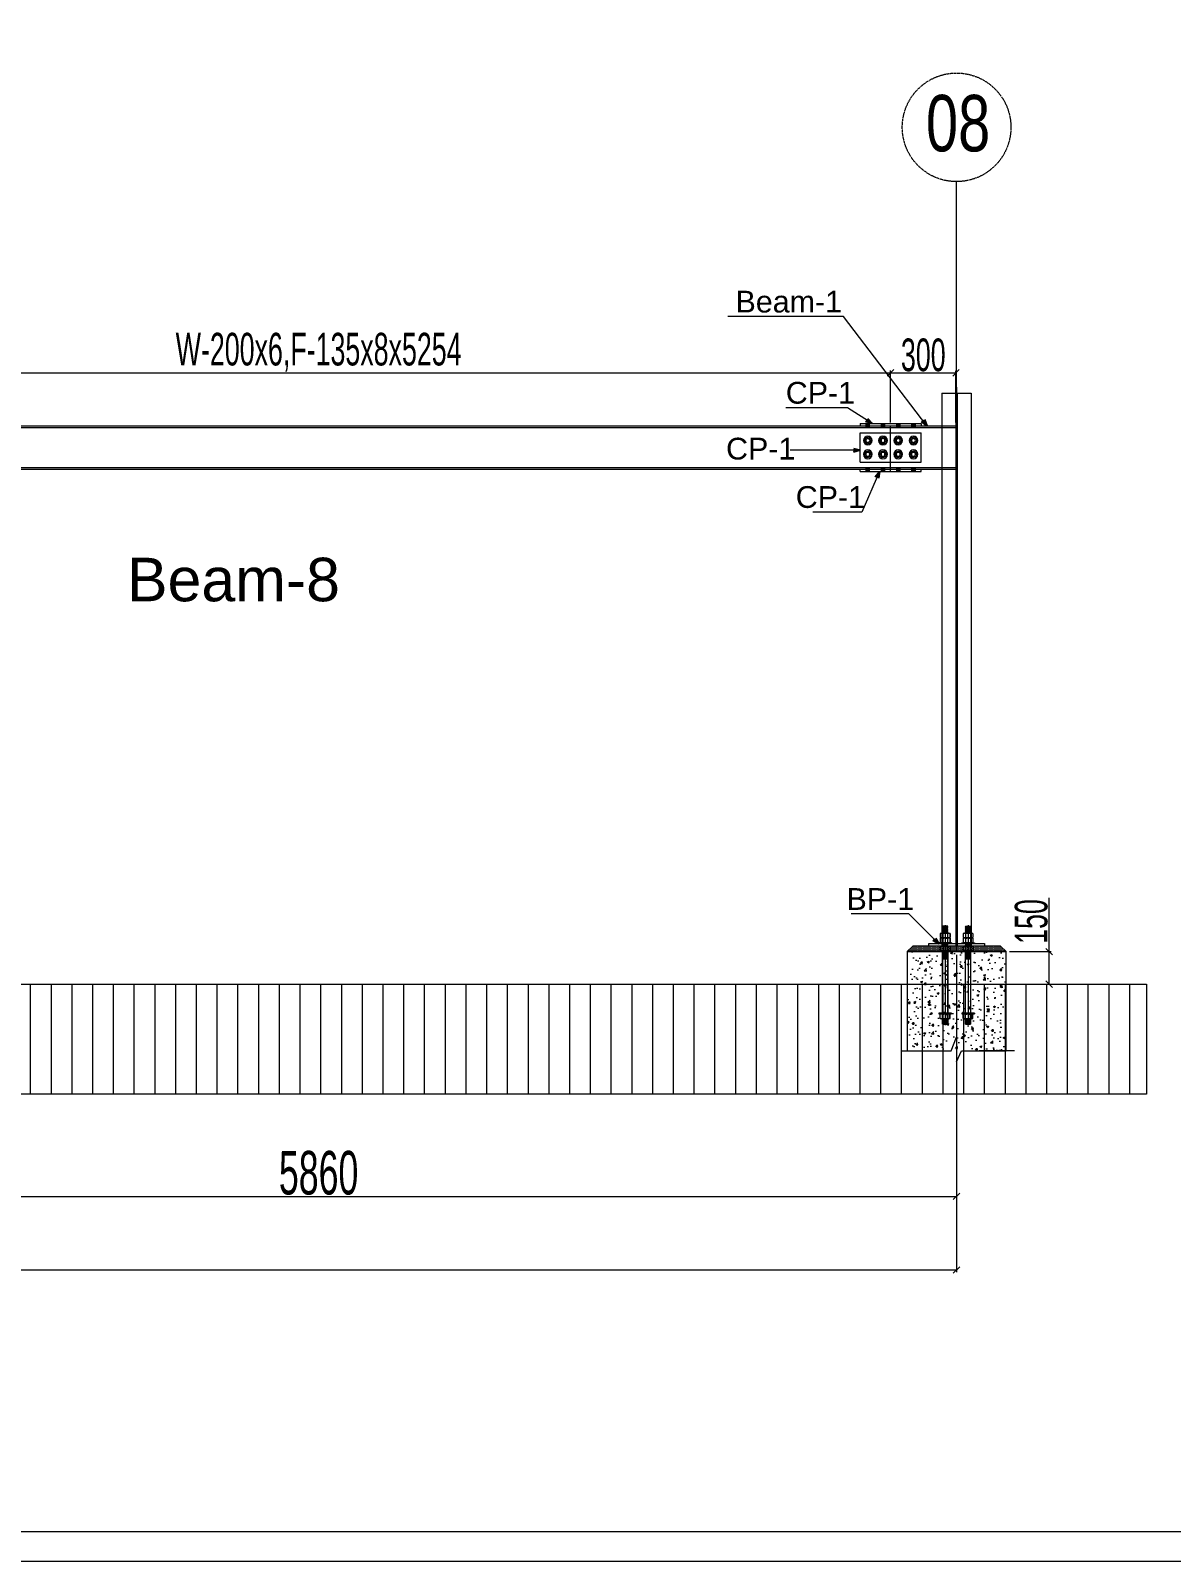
# Model space of a CAD drawing. Header units: millimetres. Extents: x -2070542 to 12330240, y -55001 to 6949969.
# Drawn here: x 1829326 to 1834565, y -49430 to -42397 of the extents above; entities that cross this region are included whole.
import ezdxf

# ---------------------------------------------------------------- set-up
doc = ezdxf.new("R2010")
doc.units = ezdxf.units.MM
doc.header["$LTSCALE"] = 0.5
doc.header["$PDMODE"] = 3
doc.linetypes.add('CENTER2', pattern=[1.125, 0.75, -0.125, 0.125, -0.125])
doc.linetypes.add('DASHDOT2', pattern=[0.5, 0.25, -0.125, 0, -0.125])
for name, color, linetype, lineweight in [('Dimantion', 7, 'Continuous', 9), ('GRIED', 251, 'Continuous', 5), ('HACTH', 8, 'Continuous', 5), ('Profile Sheet', 130, 'Continuous', 9), ('steel col', 1, 'Continuous', 13)]:
    doc.layers.add(name, color=color, linetype=linetype, lineweight=lineweight)
doc.layers.add('G text', color=7, linetype='Continuous')
doc.styles.add('MONOTEXT', font='arial.ttf')
doc.styles.get("Standard").update_dxf_attribs({"font": 'swisscl.ttf', "width": 0.8})
doc.styles.add('style01', font='swisscl.ttf')
doc.dimstyles.new('dim40', dxfattribs={"dimtxt": 40, "dimasz": 30, "dimexe": 10, "dimexo": 15, "dimgap": 5, "dimtad": 1, "dimdec": 0, "dimzin": 0, "dimdsep": 46, "dimtxsty": 'Standard', "dimblk": 'OBLIQUE', "dimcen": 0, "dimclrd": 94, "dimclre": 94, "dimclrt": 6, "dimadec": 0, "dimazin": 0, "dimtfac": 1, "dimtdec": 0, "dimtofl": 0, "dimtmove": 0, "dimatfit": 3, "dimldrblk": 'OPEN30', "dimfxl": 100, "dimtolj": 1, "dimtzin": 0, "dimlwd": 13, "dimlwe": 13, "dimarcsym": 0})
pattern_1 = [(50, (2115342.92, -80090), (91.092334, -7.969543), [9.525, -104.775]), (355, (2115342.92, -80090), (-17.621413, 95.52832), [7.62, -83.82]), (100.451, (2115350.51, -80090.67), (73.47125, 87.558344), [8.095, -89.045]), (46.1842, (2115342.92, -80064.6), (135.53952, -21.021164), [14.2875, -157.1625]), (96.6356, (2115354.22, -80066.35), (118.70212, 123.71278), [12.1425, -133.5675]), (351.184, (2115342.92, -80064.6), (118.7023, 123.71256), [11.43, -125.73]), (21, (2115355.62, -80070.95), (75.80744, -51.13276), [9.525, -104.775]), (326, (2115355.62, -80070.95), (30.901014, 92.093983), [7.62, -83.82]), (71.4514, (2115361.94, -80075.21), (106.708245, 40.96143), [8.095, -89.045]), (37.5, (2115342.92, -80090.003), (1.5443016, 42.2775194), [0, -82.804, 0, -85.09, 0, -84.1375]), (7.5, (2115342.92, -80090.003), (33.409831, 50.0902874), [0, -48.514, 0, -80.899, 0, -32.0675]), (327.5, (2115314.6, -80090.003), (67.7952976, -2.864372), [0, -31.75, 0, -99.06, 0, -131.445]), (317.5, (2115301.9, -80090.003), (74.064591, 12.713246), [0, -41.275, 0, -65.786, 0, -93.345])]
pattern_2 = [(180, (1551814.855, -80095.003), (-2.38125, 4.7625), [0, -4.7625])]

# ---------------------------------------------------------------- blocks, each defined once
blk = doc.blocks.new('Hex Nut - 10 mm side')
at = {"color": 0, "linetype": 'Continuous'}
for p, q in [((-9.2, -6.8), (-9.2, 6.8)), ((-0.7, 9.1), (-8.5, 9.1)), ((-0.7, 4.5), (-8.5, 4.5)), ((0, -6.8), (0, 6.8)), ((-0.7, -4.5), (-8.5, -4.5)), ((-0.7, -9.1), (-8.5, -9.1))]:
    blk.add_line(p, q, dxfattribs=at)
for centre, radius, start, end in [((-5, 6.8), 4.19, 147.1328, 212.8672), ((6.6, 0), 15.7, 163.2214, 196.7786), ((-4.2, 6.8), 4.19, 327.1328, 32.8672), ((-15.7, 0), 15.7, 343.2214, 16.7787), ((-5, -6.8), 4.19, 147.1328, 212.8672), ((-4.2, -6.8), 4.19, 327.1328, 32.8672)]:
    blk.add_arc(centre, radius, start, end, dxfattribs=at)
blk = doc.blocks.new('dfewer')
at = {"layer": 'Profile Sheet', "ltscale": 8}
blk.add_line((2170268.4, 1870419.9), (2170268.4, 1869965), dxfattribs=at)
at = {"layer": 'steel col', "lineweight": 9}
for p, q in [((2170280.4, 1870415), (2170256.4, 1870415)), ((2170257.9, 1870412.5), (2170256.4, 1870415)), ((2170278.9, 1870412.5), (2170256.4, 1870415)), ((2170256.4, 1870410), (2170257.9, 1870412.5)), ((2170280.4, 1870410), (2170256.4, 1870410)), ((2170257.9, 1870407.5), (2170256.4, 1870410)), ((2170278.9, 1870407.5), (2170256.4, 1870410)), ((2170256.4, 1870405), (2170257.9, 1870407.5)), ((2170280.4, 1870405), (2170256.4, 1870405)), ((2170257.9, 1870402.5), (2170256.4, 1870405)), ((2170278.9, 1870402.5), (2170256.4, 1870405)), ((2170256.4, 1870400), (2170257.9, 1870402.5)), ((2170280.4, 1870400), (2170256.4, 1870400)), ((2170257.9, 1870397.5), (2170256.4, 1870400)), ((2170278.9, 1870397.5), (2170256.4, 1870400)), ((2170256.4, 1870395), (2170257.9, 1870397.5)), ((2170280.4, 1870395), (2170256.4, 1870395)), ((2170257.9, 1870392.5), (2170256.4, 1870395)), ((2170278.9, 1870392.5), (2170256.4, 1870395)), ((2170256.4, 1870390), (2170257.9, 1870392.5)), ((2170280.4, 1870390), (2170256.4, 1870390)), ((2170257.9, 1870387.5), (2170256.4, 1870390)), ((2170278.9, 1870387.5), (2170256.4, 1870390)), ((2170278.9, 1870412.5), (2170257.9, 1870412.5)), ((2170280.4, 1870410), (2170257.9, 1870412.5)), ((2170278.9, 1870407.5), (2170257.9, 1870407.5)), ((2170280.4, 1870405), (2170257.9, 1870407.5)), ((2170278.9, 1870402.5), (2170257.9, 1870402.5)), ((2170280.4, 1870400), (2170257.9, 1870402.5)), ((2170278.9, 1870397.5), (2170257.9, 1870397.5)), ((2170280.4, 1870395), (2170257.9, 1870397.5)), ((2170278.9, 1870392.5), (2170257.9, 1870392.5)), ((2170280.4, 1870390), (2170257.9, 1870392.5)), ((2170278.9, 1870412.5), (2170280.4, 1870415)), ((2170280.4, 1870410), (2170278.9, 1870412.5)), ((2170278.9, 1870407.5), (2170280.4, 1870410)), ((2170280.4, 1870405), (2170278.9, 1870407.5)), ((2170278.9, 1870402.5), (2170280.4, 1870405)), ((2170280.4, 1870400), (2170278.9, 1870402.5)), ((2170278.9, 1870397.5), (2170280.4, 1870400)), ((2170280.4, 1870395), (2170278.9, 1870397.5)), ((2170278.9, 1870392.5), (2170280.4, 1870395)), ((2170280.4, 1870390), (2170278.9, 1870392.5)), ((2170278.9, 1870387.5), (2170280.4, 1870390)), ((2170238.9, 1870338.4), (2170238.9, 1870335)), ((2170297.4, 1870338.4), (2170238.9, 1870338.4)), ((2170268.4, 1870335), (2170238.9, 1870335)), ((2170239.2, 1870335), (2170297.6, 1870335)), ((2170288.4, 1870335), (2170248.4, 1870335)), ((2170256.4, 1870385), (2170257.9, 1870387.5)), ((2170280.4, 1870385), (2170256.4, 1870385)), ((2170257.4, 1870383.3), (2170256.4, 1870385)), ((2170271.1, 1870383.3), (2170256.4, 1870385)), ((2170280.4, 1870335), (2170256.4, 1870335)), ((2170256.4, 1870332.5), (2170257.9, 1870335)), ((2170280.4, 1870332.5), (2170256.4, 1870332.5)), ((2170257.9, 1870330), (2170256.4, 1870332.5)), ((2170278.9, 1870330), (2170256.4, 1870332.5)), ((2170256.4, 1870327.5), (2170257.9, 1870330)), ((2170280.4, 1870327.5), (2170256.4, 1870327.5)), ((2170257.9, 1870325), (2170256.4, 1870327.5)), ((2170256.7, 1870323), (2170257.9, 1870325)), ((2170278.9, 1870387.5), (2170257.9, 1870387.5)), ((2170280.4, 1870385), (2170257.9, 1870387.5)), ((2170278.9, 1870335), (2170257.9, 1870335)), ((2170280.4, 1870332.5), (2170257.9, 1870335)), ((2170278.9, 1870330), (2170257.9, 1870330)), ((2170280.4, 1870327.5), (2170257.9, 1870330)), ((2170278.9, 1870325), (2170257.9, 1870325)), ((2170280.4, 1870323), (2170257.9, 1870325)), ((2170268.4, 1870335), (2170297.4, 1870335)), ((2170280.4, 1870385), (2170278.9, 1870387.5)), ((2170280.4, 1870332.5), (2170278.9, 1870335)), ((2170278.9, 1870330), (2170280.4, 1870332.5)), ((2170280.4, 1870327.5), (2170278.9, 1870330)), ((2170278.9, 1870325), (2170280.4, 1870327.5)), ((2170280.4, 1870323), (2170278.9, 1870325)), ((2170279.4, 1870383.3), (2170280.4, 1870385)), ((2170297.4, 1870335), (2170297.4, 1870338.4)), ((2170280.4, 1870300.5), (2170256.4, 1870300.5)), ((2170257.9, 1870298), (2170256.4, 1870300.5)), ((2170278.9, 1870298), (2170256.4, 1870300.5)), ((2170256.4, 1870295), (2170257.9, 1870298)), ((2170280.4, 1870295), (2170256.4, 1870295)), ((2170280.4, 1870295), (2170256.4, 1870295)), ((2170257.9, 1870292.5), (2170256.4, 1870295)), ((2170278.9, 1870292.5), (2170256.4, 1870295)), ((2170256.4, 1870289.4), (2170257.9, 1870292.5)), ((2170280.4, 1870289.4), (2170256.4, 1870289.4)), ((2170280.4, 1870289.4), (2170256.4, 1870289.4)), ((2170257.9, 1870286.9), (2170256.4, 1870289.4)), ((2170278.9, 1870286.9), (2170256.4, 1870289.4)), ((2170256.4, 1870283.9), (2170257.9, 1870286.9)), ((2170280.4, 1870283.9), (2170256.4, 1870283.9)), ((2170280.4, 1870283.9), (2170256.4, 1870283.9)), ((2170257.9, 1870281.4), (2170256.4, 1870283.9)), ((2170278.9, 1870281.4), (2170256.4, 1870283.9)), ((2170256.4, 1870278.3), (2170257.9, 1870281.4)), ((2170280.4, 1870278.3), (2170256.4, 1870278.3)), ((2170280.4, 1870278.3), (2170256.4, 1870278.3)), ((2170257.9, 1870275.8), (2170256.4, 1870278.3)), ((2170278.9, 1870275.8), (2170256.4, 1870278.3)), ((2170256.4, 1870272.8), (2170257.9, 1870275.8)), ((2170280.4, 1870272.8), (2170256.4, 1870272.8)), ((2170280.4, 1870272.8), (2170256.4, 1870272.8)), ((2170257.9, 1870270.3), (2170256.4, 1870272.8)), ((2170278.9, 1870270.3), (2170256.4, 1870272.8)), ((2170256.4, 1870267.2), (2170257.9, 1870270.3)), ((2170280.4, 1870267.2), (2170256.4, 1870267.2)), ((2170280.4, 1870267.2), (2170256.4, 1870267.2)), ((2170257.9, 1870265), (2170256.4, 1870267.2)), ((2170279, 1870265), (2170256.4, 1870267.2)), ((2170256.4, 1870265), (2170280.4, 1870265)), ((2170278.9, 1870298), (2170257.9, 1870298)), ((2170280.4, 1870295), (2170257.9, 1870298)), ((2170278.9, 1870292.5), (2170257.9, 1870292.5)), ((2170280.4, 1870289.4), (2170257.9, 1870292.5)), ((2170278.9, 1870286.9), (2170257.9, 1870286.9)), ((2170280.4, 1870283.9), (2170257.9, 1870286.9)), ((2170278.9, 1870281.4), (2170257.9, 1870281.4)), ((2170280.4, 1870278.3), (2170257.9, 1870281.4)), ((2170278.9, 1870275.8), (2170257.9, 1870275.8)), ((2170280.4, 1870272.8), (2170257.9, 1870275.8)), ((2170278.9, 1870270.3), (2170257.9, 1870270.3)), ((2170280.4, 1870267.2), (2170257.9, 1870270.3)), ((2170279, 1870265), (2170257.9, 1870265)), ((2170278.9, 1870298), (2170280.4, 1870300.5)), ((2170280.4, 1870295), (2170278.9, 1870298)), ((2170278.9, 1870292.5), (2170280.4, 1870295)), ((2170280.4, 1870289.4), (2170278.9, 1870292.5)), ((2170278.9, 1870286.9), (2170280.4, 1870289.4)), ((2170280.4, 1870283.9), (2170278.9, 1870286.9)), ((2170278.9, 1870281.4), (2170280.4, 1870283.9)), ((2170280.4, 1870278.3), (2170278.9, 1870281.4)), ((2170278.9, 1870275.8), (2170280.4, 1870278.3)), ((2170280.4, 1870272.8), (2170278.9, 1870275.8)), ((2170278.9, 1870270.3), (2170280.4, 1870272.8)), ((2170280.4, 1870267.2), (2170278.9, 1870270.3)), ((2170279, 1870265), (2170280.4, 1870267.2)), ((2170268.4, 1870015), (2170238.9, 1870015)), ((2170238.9, 1870015), (2170297.4, 1870015)), ((2170238.9, 1870015), (2170238.9, 1870011.5)), ((2170297.4, 1870011.5), (2170238.9, 1870011.5)), ((2170288.4, 1870015), (2170248.4, 1870015)), ((2170256.4, 1869985), (2170257.9, 1869987.5)), ((2170280.4, 1869985), (2170256.4, 1869985)), ((2170257.9, 1869982.5), (2170256.4, 1869985)), ((2170278.9, 1869982.5), (2170256.4, 1869985)), ((2170256.4, 1869980), (2170257.9, 1869982.5)), ((2170280.4, 1869980), (2170256.4, 1869980)), ((2170257.9, 1869977.5), (2170256.4, 1869980)), ((2170278.9, 1869977.5), (2170256.4, 1869980)), ((2170256.4, 1869975), (2170257.9, 1869977.5)), ((2170280.4, 1869975), (2170256.4, 1869975)), ((2170257.9, 1869972.5), (2170256.4, 1869975)), ((2170278.9, 1869972.5), (2170256.4, 1869975)), ((2170256.4, 1869970), (2170257.9, 1869972.5)), ((2170280.4, 1869970), (2170256.4, 1869970)), ((2170257.9, 1869967.5), (2170256.4, 1869970)), ((2170278.9, 1869967.5), (2170256.4, 1869970)), ((2170257.9, 1869987.5), (2170256.9, 1869989.1)), ((2170278.9, 1869987.5), (2170257.9, 1869987.5)), ((2170280.4, 1869985), (2170257.9, 1869987.5)), ((2170278.9, 1869982.5), (2170257.9, 1869982.5)), ((2170280.4, 1869980), (2170257.9, 1869982.5)), ((2170278.9, 1869977.5), (2170257.9, 1869977.5)), ((2170280.4, 1869975), (2170257.9, 1869977.5)), ((2170278.9, 1869972.5), (2170257.9, 1869972.5)), ((2170280.4, 1869970), (2170257.9, 1869972.5)), ((2170278.9, 1869987.5), (2170264.6, 1869989.1)), ((2170268.4, 1870015), (2170297.4, 1870015)), ((2170278.9, 1869987.5), (2170279.8, 1869989.1)), ((2170280.4, 1869985), (2170278.9, 1869987.5)), ((2170278.9, 1869982.5), (2170280.4, 1869985)), ((2170280.4, 1869980), (2170278.9, 1869982.5)), ((2170278.9, 1869977.5), (2170280.4, 1869980)), ((2170280.4, 1869975), (2170278.9, 1869977.5)), ((2170278.9, 1869972.5), (2170280.4, 1869975)), ((2170280.4, 1869970), (2170278.9, 1869972.5)), ((2170278.9, 1869967.5), (2170280.4, 1869970)), ((2170297.4, 1870015), (2170297.4, 1870011.5)), ((2170256.4, 1869965), (2170257.9, 1869967.5)), ((2170280.4, 1869965), (2170256.4, 1869965)), ((2170278.9, 1869967.5), (2170257.9, 1869967.5)), ((2170278.9, 1869967.5), (2170257.9, 1869967.5)), ((2170280.4, 1869965), (2170257.9, 1869967.5)), ((2170280.4, 1869965), (2170278.9, 1869967.5))]:
    blk.add_line(p, q, dxfattribs=at)
blk.add_lwpolyline([(2170280.4, 1869965), (2170280.4, 1870300.5), (2170256.4, 1870300.5), (2170256.4, 1869965)], dxfattribs=at)
at = {"layer": 'steel col', "lineweight": 9, "extrusion": (0, 0, -1), "yscale": 2.453299200162292, "rotation": 90}
for p, xscale, zscale in [((-2170268.4, 1870383.3), 2.453299200162292, -2.4532992), ((-2170268.4, 1870360.9), 2.453299200162292, -2.4532992), ((-2170268.4, 1869989.1), -2.453299200162292, -2.453299200162292)]:
    blk.add_blockref('Hex Nut - 10 mm side', p, dxfattribs=dict(at, xscale=xscale, zscale=zscale))
at = {"layer": 'steel col', "lineweight": 9, "yscale": 2.453299200162292, "zscale": 2.453299200162292, "rotation": 90}
for p, xscale in [((2170268.4, 1870383.3), 2.453299200162292), ((2170268.4, 1870360.9), 2.453299200162292), ((2170268.4, 1870323), 2.453299200162292), ((2170268.4, 1869989.1), -2.453299200162292)]:
    blk.add_blockref('Hex Nut - 10 mm side', p, dxfattribs=dict(at, xscale=xscale))
blk = doc.blocks.new('_Oblique')
at = {"color": 0, "linetype": 'ByBlock', "lineweight": -2}
blk.add_line((-0.5, -0.5), (0.5, 0.5), dxfattribs=at)
blk = doc.blocks.new('_Open30')
at = {"color": 0, "linetype": 'ByBlock', "lineweight": -2}
for p, q in [((-1, 0.27), (0, 0)), ((0, 0), (-1, -0.27)), ((0, 0), (-1, 0))]:
    blk.add_line(p, q, dxfattribs=at)
blk = doc.blocks.new('*D104')
at = {"color": 94, "lineweight": 13, "transparency": 16777216}
for p, q in [((1834003.9, -46628.7), (1834003.9, -46381.8)), ((1833821.4, -46628.7), (1834013.9, -46628.7)), ((1834003.9, -46778.7), (1834003.9, -46628.7)), ((1833821.4, -46778.7), (1834013.9, -46778.7))]:
    blk.add_line(p, q, dxfattribs=at)
at = {"layer": 'Defpoints', "color": 0, "lineweight": 13, "transparency": 16777216}
for p in [(1833806.4, -46628.7), (1834003.9, -46628.7), (1833806.4, -46778.7)]:
    blk.add_point(p, dxfattribs=at)
at = {"color": 94, "lineweight": 13, "transparency": 16777216, "xscale": 30, "yscale": 30, "zscale": 30}
for p, rotation in [((1834003.9, -46628.7), 90), ((1834003.9, -46778.7), 270)]:
    blk.add_blockref('_Oblique', p, dxfattribs=dict(at, rotation=rotation))
at = {"color": 6, "lineweight": 18, "transparency": 16777216, "insert": (1833922.1, -46490.3), "char_height": 150, "attachment_point": 5, "rotation": 90}
blk.add_mtext('\\A1;150', dxfattribs=at)
blk = doc.blocks.new('*D105')
at = {"color": 94, "lineweight": 13, "transparency": 16777216}
for p, q in [((1834003.9, -46628.7), (1834003.9, -46381.8)), ((1833821.4, -46628.7), (1834013.9, -46628.7)), ((1834003.9, -46778.7), (1834003.9, -46628.7)), ((1833821.4, -46778.7), (1834013.9, -46778.7))]:
    blk.add_line(p, q, dxfattribs=at)
at = {"layer": 'Defpoints', "color": 0, "lineweight": 13, "transparency": 16777216}
for p in [(1833806.4, -46628.7), (1834003.9, -46628.7), (1833806.4, -46778.7)]:
    blk.add_point(p, dxfattribs=at)
at = {"color": 94, "lineweight": 13, "transparency": 16777216, "xscale": 30, "yscale": 30, "zscale": 30}
for p, rotation in [((1834003.9, -46628.7), 90), ((1834003.9, -46778.7), 270)]:
    blk.add_blockref('_Oblique', p, dxfattribs=dict(at, rotation=rotation))
at = {"color": 6, "lineweight": 18, "transparency": 16777216, "insert": (1833922.1, -46490.3), "char_height": 150, "attachment_point": 5, "rotation": 90}
blk.add_mtext('\\A1;150', dxfattribs=at)
blk = doc.blocks.new('*D117')
at = {"color": 94, "lineweight": 13, "transparency": 16777216}
for p, q in [((1828021.9, -44197.8), (1828021.9, -43959)), ((1828021.9, -43969), (1833275.9, -43969)), ((1833275.9, -44197.8), (1833275.9, -43959))]:
    blk.add_line(p, q, dxfattribs=at)
at = {"layer": 'Defpoints', "color": 0, "lineweight": 13, "transparency": 16777216}
for p in [(1833275.9, -43969), (1828021.9, -44212.8), (1833275.9, -44212.8)]:
    blk.add_point(p, dxfattribs=at)
at = {"color": 94, "lineweight": 13, "transparency": 16777216, "xscale": 30, "yscale": 30, "zscale": 30, "rotation": 180}
blk.add_blockref('_Oblique', (1828021.9, -43969), dxfattribs=at)
at = {"color": 94, "lineweight": 13, "transparency": 16777216, "xscale": 30, "yscale": 30, "zscale": 30}
blk.add_blockref('_Oblique', (1833275.9, -43969), dxfattribs=at)
at = {"color": 6, "lineweight": 18, "transparency": 16777216, "insert": (1830648.9, -43874.7), "char_height": 150, "attachment_point": 5}
blk.add_mtext('\\A1;W-200x6,F-135x8x5254', dxfattribs=at)
blk = doc.blocks.new('18 mm nut')
at = {"color": 1, "lineweight": 0}
blk.add_lwpolyline([(2042693.6, 1753460.5), (2042685.1, 1753445.8), (2042693.6, 1753431.1), (2042710.6, 1753431.1), (2042719.1, 1753445.8), (2042710.6, 1753460.5)], close=True, dxfattribs=at)
at = {"lineweight": 0}
blk.add_circle((2042702.1, 1753445.8), 20, dxfattribs=at)
at = {"color": 7, "linetype": 'DASHDOT2', "lineweight": 15, "ltscale": 20}
blk.add_circle((2042701.9, 1753445.6), 11, dxfattribs=at)
at = {"color": 1, "lineweight": 0}
blk.add_circle((2042702.1, 1753445.8), 9, dxfattribs=at)
blk = doc.blocks.new('erwrrw')
at = {"layer": 'steel col', "lineweight": 18}
for p, q in [((1844168.8, 59694.1), (1844168.8, 59829.1)), ((1844168.8, 59829.1), (1844448.8, 59829.1)), ((1844448.8, 59694.1), (1844448.8, 59829.1)), ((1844168.8, 59694.1), (1844448.8, 59694.1))]:
    blk.add_line(p, q, dxfattribs=at)
at = {"lineweight": 13, "extrusion": (0, 0, -1), "zscale": -1}
for p, rotation in [((-2164676.4, -2613126.1), 42.52046294639687), ((-2164746.3, -2613126.1), 42.52046294639698), ((-2164816.3, -2613126.1), 42.52046294639698), ((-2164886.3, -2613126.1), 42.52046294639687), ((-2164676.4, -2613189.6), 42.52046294639687), ((-2164746.3, -2613189.6), 42.52046294639698), ((-2164816.3, -2613189.6), 42.52046294639698), ((-2164886.3, -2613189.6), 42.52046294639687)]:
    blk.add_blockref('18 mm nut', p, dxfattribs=dict(at, rotation=rotation))
blk = doc.blocks.new('tetet')
at = {"lineweight": 13}
blk.add_line((1842239.1, 59281.1), (1842239.1, 59491.1), dxfattribs=at)
at = {"color": 6, "const_width": 22}
for points in [[(1842134.1, 59501.1), (1842134.1, 59483.1)], [(1842204.1, 59501.1), (1842204.1, 59483.1)], [(1842274.1, 59501.1), (1842274.1, 59483.1)], [(1842344.1, 59501.1), (1842344.1, 59483.1)], [(1842134.1, 59299.1), (1842134.1, 59281.1)], [(1842204.1, 59299.1), (1842204.1, 59281.1)], [(1842274.1, 59299.1), (1842274.1, 59281.1)], [(1842344.1, 59299.1), (1842344.1, 59281.1)]]:
    blk.add_lwpolyline(points, dxfattribs=at)
at = {"layer": 'steel col', "lineweight": 18}
for p, q in [((1842099.1, 59501.1), (1842379.1, 59501.1)), ((1842099.1, 59501.1), (1842099.1, 59491.1)), ((1842379.1, 59501.1), (1842379.1, 59491.1)), ((1842134.1, 59483.1), (1842134.1, 59493.1)), ((1842204.1, 59483.1), (1842204.1, 59493.1)), ((1842274.1, 59483.1), (1842274.1, 59493.1)), ((1842344.1, 59483.1), (1842344.1, 59493.1)), ((1842099.1, 59281.1), (1842099.1, 59291.1)), ((1842134.1, 59281.1), (1842134.1, 59291.1)), ((1842204.1, 59281.1), (1842204.1, 59291.1)), ((1842274.1, 59281.1), (1842274.1, 59291.1)), ((1842344.1, 59281.1), (1842344.1, 59291.1)), ((1842379.1, 59281.1), (1842379.1, 59291.1)), ((1842099.1, 59281.1), (1842379.1, 59281.1))]:
    blk.add_line(p, q, dxfattribs=at)
at = {"lineweight": 13}
blk.add_blockref('erwrrw', (-2069.7, -370.5), dxfattribs=at)
blk = doc.blocks.new('*D120')
at = {"color": 94, "lineweight": 13, "transparency": 16777216}
for p, q in [((1833275.9, -44197.8), (1833275.9, -43960)), ((1833275.9, -43970), (1833575.9, -43970)), ((1833575.9, -44197.8), (1833575.9, -43960))]:
    blk.add_line(p, q, dxfattribs=at)
at = {"layer": 'Defpoints', "color": 0, "lineweight": 13, "transparency": 16777216}
for p in [(1833575.9, -43970), (1833275.9, -44212.8), (1833575.9, -44212.8)]:
    blk.add_point(p, dxfattribs=at)
at = {"color": 94, "lineweight": 13, "transparency": 16777216, "xscale": 30, "yscale": 30, "zscale": 30, "rotation": 180}
blk.add_blockref('_Oblique', (1833275.9, -43970), dxfattribs=at)
at = {"color": 94, "lineweight": 13, "transparency": 16777216, "xscale": 30, "yscale": 30, "zscale": 30}
blk.add_blockref('_Oblique', (1833575.9, -43970), dxfattribs=at)
at = {"color": 6, "lineweight": 18, "transparency": 16777216, "insert": (1833425.9, -43888), "char_height": 150, "attachment_point": 5}
blk.add_mtext('\\A1;300', dxfattribs=at)
blk = doc.blocks.new('*D198')
at = {"color": 94, "lineweight": 13, "transparency": 16777216}
for p, q in [((1827718.9, -46643.7), (1827718.9, -47763.3)), ((1833578.9, -46643.7), (1833578.9, -47763.3)), ((1827718.9, -47753.3), (1833578.9, -47753.3))]:
    blk.add_line(p, q, dxfattribs=at)
at = {"layer": 'Defpoints', "color": 0, "lineweight": 13, "transparency": 16777216}
for p in [(1827718.9, -46628.7), (1833578.9, -46628.7), (1833578.9, -47753.3)]:
    blk.add_point(p, dxfattribs=at)
at = {"color": 94, "lineweight": 13, "transparency": 16777216, "xscale": 30, "yscale": 30, "zscale": 30, "rotation": 180}
blk.add_blockref('_Oblique', (1827718.9, -47753.3), dxfattribs=at)
at = {"color": 94, "lineweight": 13, "transparency": 16777216, "xscale": 30, "yscale": 30, "zscale": 30}
blk.add_blockref('_Oblique', (1833578.9, -47753.3), dxfattribs=at)
at = {"color": 6, "lineweight": 18, "transparency": 16777216, "insert": (1830648.9, -47645.9), "char_height": 200, "attachment_point": 5}
blk.add_mtext('\\A1;5860', dxfattribs=at)
blk = doc.blocks.new('*D199')
at = {"color": 94, "lineweight": 13, "transparency": 16777216}
for p, q in [((1808955.9, -46643.7), (1808955.9, -48101.7)), ((1833578.9, -46643.7), (1833578.9, -48101.7)), ((1833578.9, -48091.7), (1808955.9, -48091.7))]:
    blk.add_line(p, q, dxfattribs=at)
at = {"layer": 'Defpoints', "color": 0, "lineweight": 13, "transparency": 16777216}
for p in [(1808955.9, -46628.7), (1833578.9, -46628.7), (1808955.9, -48091.7)]:
    blk.add_point(p, dxfattribs=at)
at = {"color": 94, "lineweight": 13, "transparency": 16777216, "xscale": 30, "yscale": 30, "zscale": 30, "rotation": 180}
blk.add_blockref('_Oblique', (1808955.9, -48091.7), dxfattribs=at)
at = {"color": 94, "lineweight": 13, "transparency": 16777216, "xscale": 30, "yscale": 30, "zscale": 30}
blk.add_blockref('_Oblique', (1833578.9, -48091.7), dxfattribs=at)
at = {"color": 6, "lineweight": 18, "transparency": 16777216, "insert": (1821262.5, -47984.1), "char_height": 200, "attachment_point": 5}
blk.add_mtext('\\A1;24623', dxfattribs=at)

msp = doc.modelspace()

# ---------------------------------------------------------------- hatches: boundary and pattern name
at = {"lineweight": 13}
h = msp.add_hatch(dxfattribs=at)
h.set_pattern_fill('DOTS', color=256, scale=3, style=0)
h.set_pattern_definition(pattern_2)
h.paths.add_polyline_path([(1833779.8, -46603.7), (1833377.9, -46603.7), (1833351.4, -46628.7), (1833806.4, -46628.7)])
h = msp.add_hatch(dxfattribs=at)
h.set_pattern_fill('DOTS', color=256, scale=3, style=0)
h.set_pattern_definition(pattern_2)
h.paths.add_polyline_path([(1833779.8, -46603.7), (1833377.9, -46603.7), (1833351.4, -46628.7), (1833806.4, -46628.7)])
at = {"layer": 'Dimantion', "lineweight": 9}
h = msp.add_hatch(dxfattribs=at)
h.set_pattern_fill('ANSI31', color=251, scale=30, angle=45, style=0)
h.set_pattern_definition([(90, (2106884.5, 23581.8), (-95.25, 2e-14), [])])
h.paths.add_polyline_path([(1808395.1, -46778.7), (1834451.1, -46778.7), (1834451.1, -47283.6), (1808395.1, -47283.6)])
at = {"layer": 'HACTH'}
h = msp.add_hatch(dxfattribs=at)
h.set_pattern_fill('AR-CONC', color=256, scale=0.5)
h.set_pattern_definition(pattern_1)
edge = h.paths.add_edge_path()
edge.add_line((1833601.9, -47083.8), (1833806.4, -47083.8))
edge.add_line((1833806.4, -47083.8), (1833806.4, -46628.7))
edge.add_line((1833806.4, -46628.7), (1833351.4, -46628.7))
edge.add_line((1833351.4, -46628.7), (1833351.4, -47083.8))
edge.add_line((1833351.4, -47083.8), (1833553.9, -47083.8))
h = msp.add_hatch(dxfattribs=at)
h.set_pattern_fill('AR-CONC', color=256, scale=0.5)
h.set_pattern_definition(pattern_1)
edge = h.paths.add_edge_path()
edge.add_line((1833601.9, -47083.8), (1833806.4, -47083.8))
edge.add_line((1833806.4, -47083.8), (1833806.4, -46628.7))
edge.add_line((1833806.4, -46628.7), (1833351.4, -46628.7))
edge.add_line((1833351.4, -46628.7), (1833351.4, -47083.8))
edge.add_line((1833351.4, -47083.8), (1833553.9, -47083.8))

# ---------------------------------------------------------------- linework, layer by layer
at = {"lineweight": 13}
for p, q in [((1833578.9, -46628.7), (1833578.9, -43091)), ((1833511.4, -44062.8), (1833646.4, -44062.8)), ((1833575.9, -44062.8), (1833575.9, -46603.7)), ((1833578.9, -44035.7), (1833578.9, -46603.7)), ((1833578.9, -44035.7), (1833578.9, -46603.7)), ((1833581.9, -44062.8), (1833581.9, -46603.7)), ((1833779.8, -46603.7), (1833377.9, -46603.7)), ((1833779.8, -46603.7), (1833377.9, -46603.7)), ((1833351.4, -46628.7), (1833806.4, -46628.7)), ((1833351.4, -46628.7), (1833806.4, -46628.7)), ((1833553.9, -47083.8), (1833578.9, -47021.9)), ((1833553.9, -47083.8), (1833578.9, -47021.9)), ((1833578.9, -47021.9), (1833578.9, -47134.7)), ((1833578.9, -47021.9), (1833578.9, -47134.7)), ((1833322.5, -47083.8), (1833553.9, -47083.8)), ((1833322.5, -47083.8), (1833553.9, -47083.8)), ((1833578.9, -47134.7), (1833601.9, -47083.8)), ((1833578.9, -47134.7), (1833601.9, -47083.8)), ((1833601.9, -47083.8), (1833797, -47083.8)), ((1833601.9, -47083.8), (1833797, -47083.8)), ((1833844.5, -47083.8), (1833682.9, -47083.8)), ((1833844.5, -47083.8), (1833682.9, -47083.8))]:
    msp.add_line(p, q, dxfattribs=at)
for points in [[(1835511.8, -29147.6), (1835511.8, -49430.2), (1806939.1, -49430.2), (1806939.1, -29147.6)], [(1835375.6, -29283.7), (1835375.6, -49294.1), (1807075.3, -49294.1), (1807075.3, -29283.7)], [(1833779.8, -46603.7), (1833377.9, -46603.7), (1833351.4, -46628.7), (1833806.4, -46628.7)], [(1833779.8, -46603.7), (1833377.9, -46603.7), (1833351.4, -46628.7), (1833806.4, -46628.7)]]:
    msp.add_lwpolyline(points, close=True, dxfattribs=at)
at = {"layer": 'Dimantion', "color": 251, "lineweight": 9}
msp.add_lwpolyline([(1808395.1, -46778.7), (1834451.1, -46778.7), (1834451.1, -47283.6), (1808395.1, -47283.6)], close=True, dxfattribs=at)
at = {"layer": 'GRIED', "linetype": 'CENTER2', "ltscale": 30}
msp.add_circle((1833578.9, -42841.7), 249.4, dxfattribs=at)
at = {"layer": 'HACTH'}
msp.add_lwpolyline([(1833601.9, -47083.8), (1833806.4, -47083.8), (1833806.4, -46628.7), (1833351.4, -46628.7), (1833351.4, -47083.8), (1833553.9, -47083.8)], dxfattribs=at)
msp.add_lwpolyline([(1833601.9, -47083.8), (1833806.4, -47083.8), (1833806.4, -46628.7), (1833351.4, -46628.7), (1833351.4, -47083.8), (1833553.9, -47083.8)], dxfattribs=at)
at = {"layer": 'steel col', "lineweight": 18}
for p, q in [((1833511.4, -44062.8), (1833511.4, -46603.7)), ((1833511.4, -44062.8), (1833646.4, -44062.8)), ((1833646.4, -44062.8), (1833646.4, -46603.7)), ((1808955.9, -44212.8), (1833578.9, -44212.8)), ((1808955.9, -44220.8), (1833578.9, -44220.8)), ((1808955.9, -44404.8), (1833578.9, -44404.8)), ((1808955.9, -44412.8), (1833578.9, -44412.8))]:
    msp.add_line(p, q, dxfattribs=at)
msp.add_lwpolyline([(1833451.4, -46591.7), (1833706.4, -46591.7), (1833706.4, -46603.7), (1833451.4, -46603.7)], close=True, dxfattribs=at)
msp.add_lwpolyline([(1833451.4, -46591.7), (1833706.4, -46591.7), (1833706.4, -46603.7), (1833451.4, -46603.7)], close=True, dxfattribs=at)

# ---------------------------------------------------------------- block references
at = {"lineweight": 13}
msp.add_blockref('tetet', (-8963.2, -103703.9), dxfattribs=at)
at = {"lineweight": 18}
msp.add_blockref('dfewer', (-336742, -1916926.7), dxfattribs=at)
msp.add_blockref('dfewer', (-336742, -1916926.7), dxfattribs=at)
at = {"lineweight": 18, "xscale": -1}
for p in [(4003794.5, -1916926.7), (4003794.5, -1916926.7), (4003899.8, -1916926.7), (4003899.8, -1916926.7)]:
    msp.add_blockref('dfewer', p, dxfattribs=at)

# ---------------------------------------------------------------- texts
at = {"color": 7, "lineweight": 13, "width": 2025.961, "style": 'MONOTEXT'}
for s, insert, char_height, attachment_point in [('Beam-1', (1832563.6, -43693.8), 100, 7), ('CP-1', (1832794.4, -44112.7), 100, 7), ('CP-1', (1832520.1, -44369.3), 100, 7), ('CP-1', (1832840.1, -44591.6), 100, 7), ('Beam-8', (1830746.9, -45022), 200, 9)]:
    msp.add_mtext(s, dxfattribs=dict(at, insert=insert, char_height=char_height, attachment_point=attachment_point))
at = {"color": 7, "lineweight": 13, "insert": (1833073.3, -46437), "char_height": 100, "width": 2025.961, "attachment_point": 7, "rotation": 360, "style": 'MONOTEXT'}
msp.add_mtext('BP-1', dxfattribs=at)
msp.add_mtext('BP-1', dxfattribs=at)
at = {"layer": 'G text', "linetype": 'Continuous', "style": 'style01'}
msp.add_text('08', height=259.15, dxfattribs=at).set_placement((1833438.1, -42952.1, -88.8))

# ---------------------------------------------------------------- dimensions: what is measured, and where the dimension line sits
at = {"lineweight": 18}
dim = msp.add_linear_dim(base=(1833275.9, -43969), p1=(1828021.9, -44212.8), p2=(1833275.9, -44212.8), text='W-200x6,F-135x8x<>', dimstyle='dim40', override={"dimtxt": 150}, dxfattribs=at)
dim.commit()
dim.dimension.update_dxf_attribs({"geometry": '*D117', "text_midpoint": (1830648.9, -43874.7)})
for base, p1, p2, override, picture, middle in [((1833575.9, -43970), (1833275.9, -44212.8), (1833575.9, -44212.8), {"dimtxt": 150}, '*D120', (1833425.9, -43888)), ((1833578.9, -47753.3), (1827718.9, -46628.7), (1833578.9, -46628.7), {"dimtxt": 200}, '*D198', (1830648.9, -47645.9))]:
    dim = msp.add_linear_dim(base=base, p1=p1, p2=p2, dimstyle='dim40', override=override, dxfattribs=at)
    dim.commit()
    dim.dimension.update_dxf_attribs({"geometry": picture, "text_midpoint": middle})
for picture in ['*D104', '*D105']:
    dim = msp.add_linear_dim(base=(1834003.9, -46628.7), p1=(1833806.4, -46778.7), p2=(1833806.4, -46628.7), angle=90, dimstyle='dim40', override={"dimtxt": 150}, dxfattribs=at)
    dim.commit()
    dim.dimension.update_dxf_attribs({"geometry": picture, "text_midpoint": (1833922.1, -46490.3)})
dim = msp.add_linear_dim(base=(1808955.9, -48091.7), p1=(1833578.9, -46628.7), p2=(1808955.9, -46628.7), dimstyle='dim40', override={"dimtxt": 200}, dxfattribs=at)
dim.commit()
dim.dimension.update_dxf_attribs({"geometry": '*D199', "text_midpoint": (1821262.5, -48091.7), "dimtype": 160})

# ---------------------------------------------------------------- leaders
at = {"lineweight": 13}
for points in [[(1833442.5, -44212.8), (1833059.8, -43711), (1832528.6, -43711)], [(1833190.9, -44202.8), (1833077.8, -44129.9), (1832794.8, -44129.9)], [(1833135.9, -44325.3), (1832813.8, -44325.3)], [(1833224.6, -44422.8), (1833143.4, -44609.6), (1832918.7, -44609.6)], [(1833497.2, -46593.5), (1833359.5, -46454.8), (1833095.4, -46454.8)], [(1833497.2, -46593.5), (1833359.5, -46454.8), (1833095.4, -46454.8)]]:
    msp.add_leader(points, dimstyle='dim40', override={"dimgap": 5, "dimtad": 0}, dxfattribs=at)

doc.saveas('drawing.dxf')
